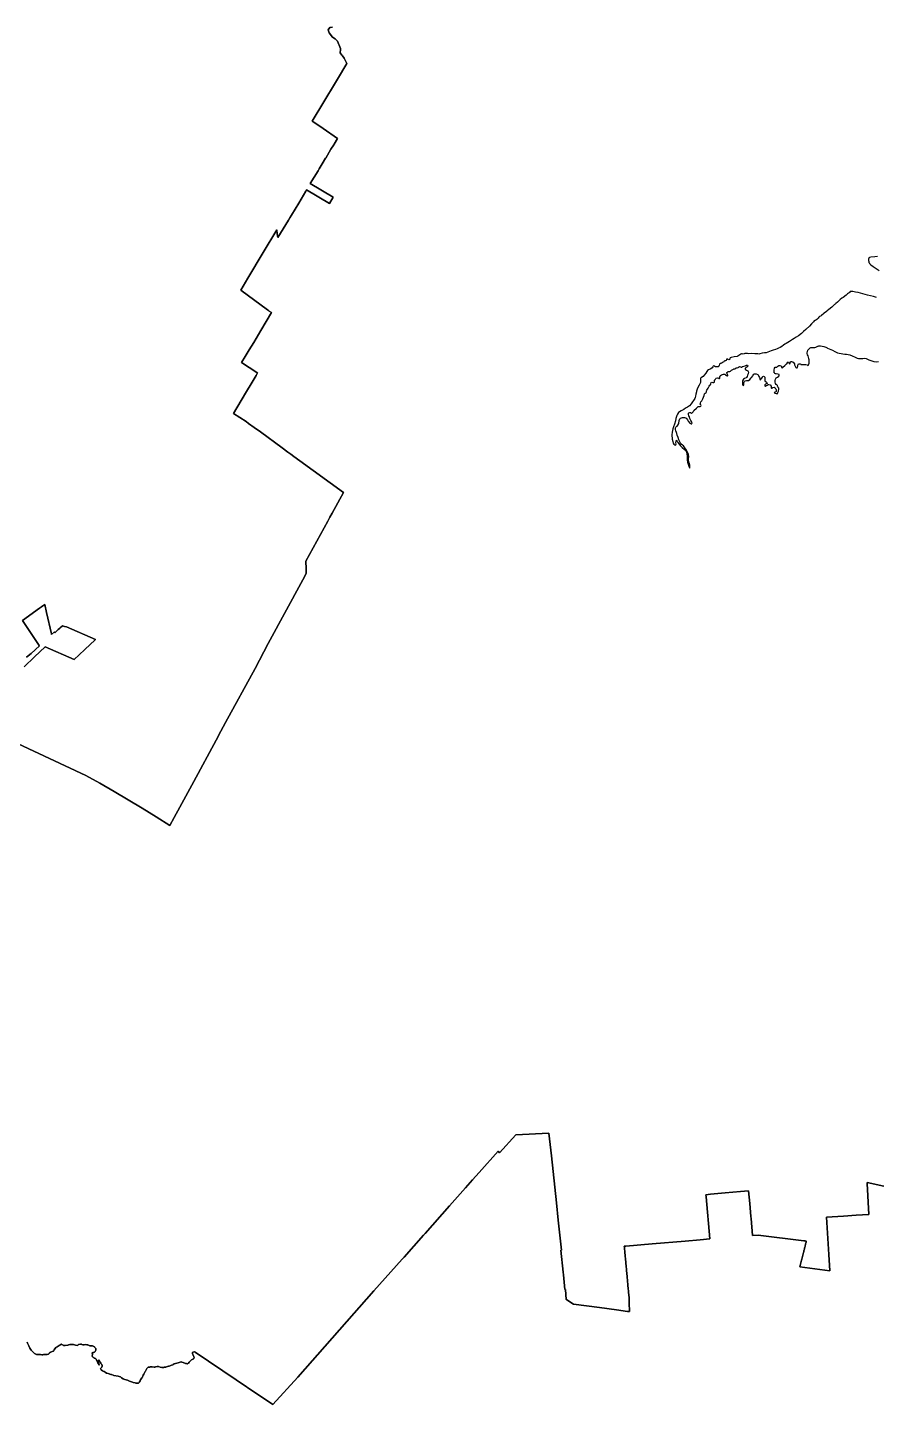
# Model space of a CAD drawing. Header units: inches. Extents: x 1341578 to 1502124, y 557203 to 748561.
# Drawn here: x 1471354 to 1477198, y 618673 to 628146 of the extents above; entities that cross this region are included whole.
import ezdxf

# ---------------------------------------------------------------- set-up
doc = ezdxf.new("R2010")
doc.units = ezdxf.units.IN
doc.header["$MEASUREMENT"] = 0
doc.layers.add('Zipcode', color=7, linetype='Continuous')

msp = doc.modelspace()

# ---------------------------------------------------------------- linework, layer by layer
at = {"layer": 'Zipcode'}
for points in [[(1473452.7, 628148.4), (1473435.6, 628145.8), (1473424.9, 628130.3), (1473431.8, 628109.9), (1473452.8, 628080.8), (1473472.1, 628069.3), (1473481.9, 628059.9), (1473488.7, 628053.2), (1473509.2, 628001.9), (1473508.7, 627994.1), (1473507.4, 627971.4), (1473518.7, 627955.3), (1473521.7, 627951), (1473532.9, 627935.1), (1473542.6, 627918.2), (1473553.1, 627899.6), (1473487.2, 627789.9), (1473480.6, 627778.9), (1473474, 627768), (1473314.4, 627502.2), (1473351.5, 627476.7), (1473388.5, 627451.2), (1473487.5, 627383), (1473464.1, 627343.9), (1473461.8, 627340.1), (1473442.9, 627308.6), (1473406.8, 627248.6), (1473405.7, 627246.7), (1473382.1, 627207.4), (1473361.9, 627173.8), (1473354.1, 627160.7), (1473301, 627072.2), (1473457.9, 626978.1), (1473432.2, 626935.2), (1473275.3, 627029.4), (1473271.8, 627023.6), (1473270.1, 627020.8), (1473220.8, 626938.7), (1473170.8, 626855.5), (1473160.3, 626838), (1473149.9, 626820.6), (1473078, 626700.8), (1473073.8, 626727.5), (1473069.6, 626754.1), (1472977.1, 626599.2), (1472871.4, 626422.2), (1472822.3, 626340.1), (1472821.7, 626338.9), (1473006.2, 626204.8), (1473013.9, 626199.2), (1473018.4, 626195.9), (1473033, 626185.2), (1472960.9, 626062.7), (1472911.9, 625980.1), (1472880.5, 625928.4), (1472852.6, 625882.3), (1472827.6, 625840.7), (1472933.9, 625773.5), (1472938.4, 625770.8), (1472927.1, 625751.5), (1472893.1, 625694.1), (1472861.9, 625641.7), (1472825, 625579.6), (1472771.7, 625490.1), (1472859.5, 625435.2), (1472876.1, 625423.1), (1472913.9, 625395.5), (1472957.2, 625363.8), (1473106.5, 625254.9), (1473147.1, 625225.3), (1473167.3, 625210.5), (1473187.6, 625195.7), (1473228, 625166.2), (1473528.2, 624947.1), (1473450.6, 624804.9), (1473435.9, 624777.9), (1473421.2, 624751), (1473270, 624474.1), (1473271.5, 624421), (1473272.5, 624390.8), (1473248.6, 624347), (1473009.8, 623907.5), (1472920.3, 623737.4), (1472716.4, 623365.9), (1472685.1, 623306), (1472684.6, 623305), (1472652.3, 623243.2), (1472498.9, 622958.2), (1472403.2, 622783.3), (1472363.3, 622710.3), (1472334.2, 622657.2), (1472239.2, 622717), (1472239.2, 622717), (1472143.6, 622775.9), (1472047.3, 622833.7), (1472047.3, 622833.7), (1471950.5, 622890.6), (1471853, 622946.4), (1471755, 623001.2), (1471289.3, 623218.7)], [(1471289.3, 623218.7), (1471755, 623001.2), (1471853, 622946.4), (1471950.5, 622890.6), (1472047.3, 622833.7), (1472047.3, 622833.7), (1472143.6, 622775.9), (1472239.2, 622717), (1472239.2, 622717), (1472334.2, 622657.2), (1472363.3, 622710.3), (1472403.2, 622783.3), (1472498.9, 622958.2), (1472652.3, 623243.2), (1472684.6, 623305), (1472685.1, 623306), (1472716.4, 623365.9), (1472920.3, 623737.4), (1473009.8, 623907.5), (1473248.6, 624347), (1473272.5, 624390.8), (1473271.5, 624421), (1473270, 624474.1), (1473421.2, 624751), (1473435.9, 624777.9), (1473450.6, 624804.9), (1473528.2, 624947.1), (1473228, 625166.2), (1473187.6, 625195.7), (1473167.3, 625210.5), (1473147.1, 625225.3), (1473106.5, 625254.9), (1472957.2, 625363.8), (1472913.9, 625395.5), (1472876.1, 625423.1), (1472859.5, 625435.2), (1472771.7, 625490.1), (1472825, 625579.6), (1472861.9, 625641.7), (1472893.1, 625694.1), (1472927.1, 625751.5), (1472938.4, 625770.8), (1472933.9, 625773.5), (1472827.6, 625840.7), (1472852.6, 625882.3), (1472880.5, 625928.4), (1472911.9, 625980.1), (1472960.9, 626062.7), (1473033, 626185.2), (1473018.4, 626195.9), (1473013.9, 626199.2), (1473006.2, 626204.8), (1472821.7, 626338.9), (1472822.3, 626340.1), (1472871.4, 626422.2), (1472977.1, 626599.2), (1473069.6, 626754.1), (1473073.8, 626727.5), (1473078, 626700.8), (1473149.9, 626820.6), (1473160.3, 626838), (1473170.8, 626855.5), (1473220.8, 626938.7), (1473270.1, 627020.8), (1473271.8, 627023.6), (1473275.3, 627029.4), (1473432.2, 626935.2), (1473457.9, 626978.1), (1473301, 627072.2), (1473354.1, 627160.7), (1473361.9, 627173.8), (1473382.1, 627207.4), (1473405.7, 627246.7), (1473406.8, 627248.6), (1473442.9, 627308.6), (1473461.8, 627340.1), (1473464.1, 627343.9), (1473487.5, 627383), (1473388.5, 627451.2), (1473351.5, 627476.7), (1473314.4, 627502.2), (1473474, 627768), (1473480.6, 627778.9), (1473487.2, 627789.9), (1473553.1, 627899.6), (1473542.6, 627918.2), (1473532.9, 627935.1), (1473521.7, 627951), (1473518.7, 627955.3), (1473507.4, 627971.4), (1473508.7, 627994.1), (1473509.2, 628001.9), (1473488.7, 628053.2), (1473481.9, 628059.9), (1473472.1, 628069.3), (1473452.8, 628080.8), (1473431.8, 628109.9), (1473424.9, 628130.3), (1473435.6, 628145.8), (1473452.7, 628148.4)], [(1477205.8, 626570), (1477187.2, 626569.7), (1477158.3, 626566.8), (1477150, 626564.6), (1477146.4, 626562.1), (1477144.4, 626558.7), (1477142.7, 626551.6), (1477143.2, 626543.7), (1477144.6, 626536.5), (1477146.1, 626530.5), (1477148.4, 626526.7), (1477150.4, 626524), (1477151, 626523.3), (1477160.2, 626514.3), (1477176, 626501.8), (1477216, 626474.1)], [(1477199, 626288.1), (1477176.9, 626294.8), (1477135.9, 626305.7), (1477104.1, 626314.3), (1477071.8, 626322.8), (1477054.3, 626326.2), (1477036.3, 626330.1), (1477028.5, 626330.9), (1477016.5, 626329.7), (1477015.7, 626329.1), (1477015.6, 626328.9), (1477013.4, 626323.4), (1477010.1, 626321.1), (1477006.4, 626319.5), (1476998.5, 626313.4), (1476989.8, 626305.9), (1476969.7, 626289.6), (1476960.6, 626283.2), (1476948.2, 626274.1), (1476938.4, 626265.1), (1476930, 626256.6), (1476918.9, 626248.2), (1476912.8, 626243.6), (1476908.6, 626239.6), (1476889.8, 626221.5), (1476870.5, 626206), (1476857.5, 626196.5), (1476852.9, 626193.1), (1476838.1, 626181.5), (1476835.1, 626178.8), (1476819.3, 626164.4), (1476816.1, 626162.8), (1476811.7, 626160.7), (1476806.3, 626158.3), (1476802.8, 626156), (1476800.5, 626152.9), (1476797.2, 626147.3), (1476794.3, 626143.5), (1476786.4, 626137.9), (1476779.6, 626133.3), (1476775.8, 626131.2), (1476772.8, 626129.7), (1476770, 626127.8), (1476763.5, 626120.8), (1476754.6, 626111.9), (1476750.1, 626106.6), (1476736.3, 626091.4), (1476714.8, 626070.5), (1476711.9, 626067.7), (1476696.5, 626055.9), (1476680.9, 626041.8), (1476660.1, 626025.3), (1476645.3, 626016.5), (1476631.9, 626007.8), (1476618.8, 625999.1), (1476598.6, 625985.1), (1476588.3, 625980.2), (1476576.1, 625971.7), (1476568, 625966.8), (1476558.7, 625961.1), (1476545.4, 625952), (1476535.8, 625945.4), (1476524.5, 625940.2), (1476514.8, 625936.3), (1476502, 625931.6), (1476486.7, 625925.8), (1476473.5, 625922.2), (1476462.4, 625917.6), (1476449, 625911.8), (1476438.2, 625907.9), (1476428.2, 625907.5), (1476411.5, 625906.2), (1476395.5, 625901.8), (1476388.7, 625900.1), (1476380.9, 625900.9), (1476371.7, 625901.2), (1476360, 625901.5), (1476336.2, 625902.5), (1476320.3, 625901.5), (1476309.1, 625903.3), (1476299.8, 625903.7), (1476292.3, 625902.9), (1476286.5, 625900.5), (1476279.7, 625899.4), (1476274, 625900.9), (1476268, 625901.8), (1476263.3, 625899.4), (1476258.1, 625893.3), (1476251, 625889.2), (1476242.5, 625885.6), (1476238.6, 625884), (1476218.9, 625879.5), (1476197.2, 625875.6), (1476191.9, 625874.3), (1476189.4, 625870.2), (1476188, 625864), (1476186.3, 625862.1), (1476182.3, 625861.1), (1476177.7, 625862.5), (1476173.7, 625864.6), (1476168.8, 625865.6), (1476165.7, 625864.3), (1476165.1, 625861), (1476163.5, 625856), (1476159.7, 625854.1), (1476156.4, 625854.1), (1476154, 625853.8), (1476149.9, 625850.6), (1476146.8, 625847.3), (1476142.4, 625844.9), (1476135.6, 625840.4), (1476126.1, 625835.6), (1476121.5, 625833.8), (1476117.5, 625829.2), (1476114, 625820.5), (1476113.6, 625819.7), (1476112, 625815.8), (1476107.5, 625812.4), (1476096.7, 625811.3), (1476094.7, 625811.4), (1476089.8, 625811.5), (1476084.3, 625813.9), (1476079.4, 625817.7), (1476077.4, 625818), (1476074.2, 625816.1), (1476071.1, 625811.7), (1476067, 625805.3), (1476057.1, 625798), (1476042.5, 625790.9), (1476034.9, 625786.3), (1476030.3, 625779.5), (1476024.4, 625768.4), (1476012.9, 625753.8), (1476005, 625745.8), (1475994.1, 625739.4), (1475989.6, 625737), (1475986.7, 625731.8), (1475985.9, 625720.5), (1475986.6, 625714), (1475987.1, 625705.1), (1475984.5, 625699.6), (1475977.1, 625685.8), (1475965.9, 625664.6), (1475959.5, 625644.6), (1475958.3, 625639.7), (1475954.5, 625623.9), (1475951.7, 625610), (1475950.1, 625601.8), (1475946.8, 625594.1), (1475944, 625587.7), (1475926.7, 625564.2), (1475921.4, 625557.5), (1475910.8, 625544.4), (1475897.8, 625535.2), (1475884.3, 625526.7), (1475872.5, 625519.1), (1475853.5, 625508), (1475841.2, 625501.3), (1475835.2, 625496.6), (1475827.6, 625486.9), (1475823, 625476.7), (1475817.2, 625457.5), (1475813.6, 625439.4), (1475807.1, 625416.4), (1475800.5, 625398.6), (1475796.3, 625384.5), (1475792.3, 625361.7), (1475789.4, 625344.9), (1475790.3, 625331.7), (1475790.9, 625327.6), (1475791.9, 625319.9), (1475792.6, 625314.5), (1475796.6, 625297), (1475798.9, 625287.7), (1475802.6, 625280.1), (1475809, 625276.1), (1475815.2, 625273.1), (1475817, 625274.8), (1475818, 625281.9), (1475817.7, 625289.9), (1475818.5, 625300.5), (1475820, 625303.7), (1475821.1, 625306.1), (1475821.9, 625306.9), (1475824.3, 625303.9), (1475824.7, 625302.8), (1475825.6, 625300.7), (1475829.6, 625292.1), (1475838.9, 625280), (1475846.6, 625270.8), (1475859.6, 625257.6), (1475877, 625243.4), (1475885.1, 625233.3), (1475890.7, 625224), (1475893.6, 625212.2), (1475895.8, 625196.3), (1475895.7, 625182.4), (1475895, 625173.1), (1475897, 625156.2), (1475904.5, 625134.3), (1475907.5, 625121.6), (1475910.7, 625117.2), (1475913, 625115.8), (1475913.9, 625116.5), (1475913.6, 625121.1), (1475912.1, 625134.8), (1475908.4, 625151.9), (1475905.6, 625160.8), (1475904.1, 625169.8), (1475904.8, 625180.4), (1475906.3, 625190.2), (1475903.1, 625211.6), (1475895.9, 625229.3), (1475884.6, 625246.3), (1475878.1, 625253.8), (1475869.3, 625267.5), (1475863.6, 625273.9), (1475854.1, 625280.5), (1475848.2, 625286.9), (1475841.6, 625301.5), (1475837.4, 625309.4), (1475833.1, 625326.1), (1475826.5, 625341.2), (1475822.6, 625352.4), (1475820.3, 625359.3), (1475816.6, 625371.1), (1475816.5, 625371.7), (1475814.5, 625381), (1475814.4, 625393), (1475817.2, 625396.5), (1475821, 625401.3), (1475826.9, 625404.5), (1475831.2, 625409.8), (1475837.3, 625422.5), (1475840.3, 625442.8), (1475843.8, 625453.1), (1475849.9, 625459.5), (1475862.4, 625462.8), (1475877.2, 625463.1), (1475884.1, 625461.9), (1475884.8, 625461.7), (1475893, 625453.7), (1475897.2, 625447.5), (1475902.7, 625437.8), (1475913.8, 625423.9), (1475921.5, 625419.3), (1475927.1, 625419.6), (1475927.5, 625420.3), (1475928, 625421.2), (1475929.5, 625423.9), (1475927.9, 625429.4), (1475924, 625436.3), (1475919.7, 625442.4), (1475917.2, 625447.8), (1475914.2, 625456.9), (1475911, 625466.8), (1475907.2, 625475.4), (1475907, 625475.7), (1475903.9, 625484.6), (1475904, 625487), (1475904.2, 625492.4), (1475907.2, 625496.3), (1475912.7, 625498.8), (1475917.8, 625496.7), (1475921.3, 625492.8), (1475925, 625490.8), (1475926.8, 625492.3), (1475929.7, 625496.1), (1475935.5, 625501.9), (1475941, 625510.4), (1475959.6, 625528), (1475965, 625534.2), (1475970.2, 625538.1), (1475977.1, 625539.2), (1475983.4, 625539), (1475989.6, 625542.2), (1475990.3, 625546), (1475988.6, 625549.7), (1475986.2, 625551.1), (1475985, 625555.3), (1475986.7, 625561.8), (1475989.4, 625570.2), (1475995, 625578.2), (1476002.2, 625592.3), (1476007.8, 625603.6), (1476012.3, 625614.3), (1476014.8, 625625.1), (1476019.7, 625630.8), (1476025.1, 625636.2), (1476028.6, 625640.2), (1476028.7, 625646.4), (1476030.2, 625651.6), (1476034.1, 625658.5), (1476038.5, 625665.7), (1476043.1, 625673.5), (1476046.2, 625679.1), (1476051.1, 625685.1), (1476056, 625688.9), (1476057.6, 625695.9), (1476060.1, 625704.3), (1476064.5, 625706.9), (1476071.5, 625703.5), (1476078.5, 625704.1), (1476082, 625705.8), (1476082.1, 625709.1), (1476082.3, 625715.3), (1476082.7, 625720), (1476085.7, 625722.6), (1476090.2, 625725.5), (1476090.9, 625728.1), (1476091.4, 625731.2), (1476094.8, 625733.1), (1476102.5, 625736.7), (1476109.4, 625735.6), (1476113.4, 625731.6), (1476114.5, 625731.7), (1476117.2, 625731.8), (1476118.6, 625734.5), (1476118.6, 625738.2), (1476118.6, 625742.8), (1476122.3, 625750.2), (1476123.7, 625751.3), (1476131.9, 625757.3), (1476145.3, 625762.4), (1476154, 625761.4), (1476158.2, 625755.8), (1476164.6, 625752), (1476171.8, 625749.2), (1476175.7, 625749.9), (1476175.5, 625753), (1476172.8, 625759), (1476170.6, 625763.8), (1476169.7, 625765.6), (1476168.2, 625768.7), (1476168.3, 625769.8), (1476168.7, 625772.5), (1476172.9, 625775.5), (1476177.7, 625778.7), (1476183.1, 625780.1), (1476189.6, 625780.1), (1476193.6, 625781.2), (1476196.7, 625785.7), (1476199.6, 625789.2), (1476205.7, 625791.7), (1476213.7, 625795.2), (1476217, 625797), (1476219.3, 625798.3), (1476220.1, 625798.7), (1476220.8, 625798.7), (1476224.8, 625799), (1476227.6, 625801.5), (1476231.1, 625804), (1476239.3, 625805.3), (1476245.5, 625806.9), (1476249, 625810.2), (1476254.2, 625813.2), (1476261.5, 625811.6), (1476266.3, 625809.6), (1476269.9, 625810.1), (1476276.8, 625814.2), (1476293, 625819.6), (1476302.6, 625822.4), (1476303, 625822.5), (1476310.2, 625822.5), (1476313, 625817), (1476311.1, 625813.1), (1476305.9, 625808.9), (1476299.2, 625805.1), (1476294, 625800.4), (1476293.8, 625798.3), (1476293.7, 625796.3), (1476297.5, 625793.3), (1476302.4, 625789.4), (1476311.8, 625784.7), (1476316.4, 625775.4), (1476315.1, 625765.2), (1476314.9, 625764.5), (1476311.2, 625755.4), (1476310.5, 625753.8), (1476307, 625745.3), (1476302.6, 625739.1), (1476300.5, 625736), (1476289.5, 625730.5), (1476283.3, 625726.6), (1476275.9, 625716.5), (1476275, 625704.3), (1476276.4, 625689.9), (1476280.2, 625684.5), (1476283.8, 625685.1), (1476284.1, 625689.6), (1476283.9, 625695.8), (1476284.6, 625702), (1476289.2, 625711), (1476294.1, 625715.2), (1476302.7, 625716.7), (1476316.3, 625717.8), (1476326.5, 625725.2), (1476335.9, 625735.9), (1476339.2, 625739.7), (1476345.8, 625749.6), (1476348.9, 625754.4), (1476352.9, 625760.5), (1476359, 625764.8), (1476369, 625763.8), (1476381.8, 625759.7), (1476384.7, 625755.8), (1476385.5, 625749.1), (1476388.5, 625744.3), (1476393.4, 625738.4), (1476394, 625730.6), (1476395.4, 625724.3), (1476399.7, 625723), (1476402.6, 625726.2), (1476405.6, 625729.5), (1476407.1, 625731.1), (1476409.3, 625733.7), (1476413.5, 625739.8), (1476416.2, 625744.6), (1476420.1, 625746.7), (1476426, 625745.7), (1476430, 625741.9), (1476430, 625735.7), (1476430, 625735.7), (1476430, 625735.1), (1476429.3, 625731.4), (1476428.6, 625727.7), (1476428.6, 625727.3), (1476428.8, 625724.3), (1476429.3, 625717.2), (1476432.4, 625711.9), (1476438.3, 625707.9), (1476443.5, 625703.5), (1476446.5, 625699.8), (1476444.5, 625696.8), (1476439.5, 625695), (1476433.3, 625692.2), (1476430.5, 625687.7), (1476429.9, 625680.4), (1476431.3, 625678.4), (1476434.5, 625679.1), (1476438.3, 625682), (1476442, 625683.1), (1476446.5, 625684.7), (1476453.1, 625689.2), (1476457.7, 625691.1), (1476465.4, 625688.9), (1476473.3, 625679.9), (1476473.7, 625671.4), (1476473.1, 625667.3), (1476476.3, 625664.9), (1476479.2, 625665.8), (1476485.1, 625669.9), (1476493.1, 625670.9), (1476500, 625666.6), (1476505.6, 625657.1), (1476506.6, 625655.3), (1476507.3, 625644.2), (1476506.5, 625642.7), (1476504.8, 625639.6), (1476497.6, 625636.6), (1476494.5, 625634), (1476494.2, 625632.7), (1476499.9, 625629.7), (1476507.3, 625628.1), (1476509.9, 625627.5), (1476513.8, 625626.4), (1476516.2, 625628.5), (1476518, 625633.4), (1476518.7, 625635.3), (1476522.9, 625643.6), (1476525, 625658.2), (1476525, 625658.7), (1476524.7, 625665.7), (1476521.6, 625669.9), (1476518.3, 625678), (1476517.6, 625679.8), (1476516.1, 625683.7), (1476512.6, 625687.9), (1476507.8, 625691.4), (1476503.5, 625698.3), (1476499.8, 625705.6), (1476500.2, 625718.1), (1476502.9, 625728), (1476507.7, 625736.7), (1476517.7, 625741.7), (1476525.7, 625746.5), (1476528.3, 625754.7), (1476527.1, 625758.3), (1476518, 625760.8), (1476508.4, 625762.8), (1476502.1, 625764.4), (1476497.4, 625766.3), (1476495.2, 625769.8), (1476494.4, 625771), (1476493.9, 625791.6), (1476495.3, 625799.4), (1476495.7, 625801.9), (1476500.1, 625809.5), (1476504.4, 625810.5), (1476507.6, 625809.9), (1476513.1, 625810.3), (1476515.8, 625813), (1476520, 625816.6), (1476526.3, 625821.1), (1476531.7, 625821.4), (1476539.1, 625817.7), (1476543.2, 625813.2), (1476545.2, 625808.4), (1476550, 625806.1), (1476553.1, 625808.3), (1476553.5, 625808.6), (1476554.3, 625809.3), (1476567.9, 625821), (1476576.6, 625829.3), (1476580.6, 625833), (1476587.5, 625844.9), (1476587.6, 625845), (1476591.7, 625846.1), (1476594.5, 625842.8), (1476596.4, 625835.2), (1476600.3, 625832.5), (1476603.9, 625833.8), (1476604.6, 625839.2), (1476606.4, 625845.3), (1476608.8, 625848.5), (1476613.7, 625848.8), (1476617.1, 625847), (1476619.9, 625845.3), (1476625.5, 625843), (1476633.4, 625833.5), (1476634.7, 625825.6), (1476638.5, 625815.7), (1476643.4, 625807.9), (1476647.2, 625806.1), (1476648.1, 625805.6), (1476653.1, 625806.1), (1476654.8, 625809.5), (1476655.2, 625812.1), (1476655.7, 625815.8), (1476656, 625822.6), (1476658.3, 625829), (1476662, 625832.6), (1476668, 625833.4), (1476672.8, 625831.5), (1476677.3, 625829.5), (1476678.3, 625829), (1476687, 625828), (1476705.2, 625828.4), (1476712.8, 625828.7), (1476719.8, 625824.8), (1476725.7, 625821.8), (1476729.4, 625822.5), (1476730.9, 625825.3), (1476733, 625829.4), (1476734.7, 625836.4), (1476735.5, 625839.6), (1476735.4, 625849.7), (1476734, 625861), (1476733.3, 625866.8), (1476733, 625869.5), (1476727.4, 625887.7), (1476723.1, 625894.4), (1476721.8, 625904.4), (1476721.4, 625907.8), (1476722.8, 625918.3), (1476725.7, 625926.5), (1476733.9, 625936.3), (1476740.5, 625942.9), (1476746.1, 625945.1), (1476754, 625945.2), (1476766.7, 625944.7), (1476772.9, 625945.1), (1476780.8, 625948.2), (1476794.6, 625953.1), (1476796, 625953.8), (1476801.4, 625956.2), (1476810.4, 625955.7), (1476812.4, 625955.6), (1476825.2, 625954.4), (1476836.2, 625951.6), (1476849.2, 625946.8), (1476857.6, 625943.1), (1476861.6, 625941.3), (1476871.9, 625936.5), (1476882.7, 625931.3), (1476895.1, 625925.6), (1476911.4, 625916.7), (1476920.7, 625912.3), (1476928.8, 625909.2), (1476941, 625904.9), (1476954.2, 625902.5), (1476965.4, 625900.6), (1476980.4, 625900), (1476991.8, 625899.2), (1477003.1, 625897.5), (1477015, 625893.3), (1477029.7, 625888.5), (1477050.9, 625878.9), (1477064.4, 625872.6), (1477073.8, 625869.4), (1477104.9, 625869), (1477114.1, 625870.4), (1477127.1, 625868.7), (1477145, 625861.1), (1477159.9, 625855), (1477180, 625847.4), (1477197.6, 625845.7), (1477212.6, 625847.9)], [(1471331.8, 623748.3), (1471402.3, 623817.7), (1471474.7, 623886), (1471675.7, 623799), (1471710.4, 623831.4), (1471748.7, 623867.1), (1471819.5, 623933), (1471822, 623935.3), (1471621.8, 624022.1), (1471608.2, 624024.6), (1471595.7, 624030), (1471579, 624016.2), (1471577.6, 624015), (1471574.3, 624012.1), (1471566.3, 624005), (1471556.4, 623996.1), (1471546.2, 623986.9), (1471541.3, 623982.6), (1471539.4, 623989.6), (1471519.2, 623970.4), (1471518.3, 623974.2), (1471485, 624121.7), (1471472.5, 624177), (1471459.3, 624167.6), (1471450.6, 624161.4), (1471437.5, 624152), (1471319.1, 624067.5), (1471434.2, 623894.7), (1471436, 623892), (1471379.7, 623839.8), (1471348.3, 623813.4)], [(1471348.3, 623813.4), (1471379.7, 623839.8), (1471436, 623892), (1471434.2, 623894.7), (1471319.1, 624067.5), (1471437.5, 624152), (1471450.6, 624161.4), (1471459.3, 624167.6), (1471472.5, 624177), (1471485, 624121.7), (1471518.3, 623974.2), (1471519.2, 623970.4), (1471539.4, 623989.6), (1471541.3, 623982.6), (1471546.2, 623986.9), (1471556.4, 623996.1), (1471566.3, 624005), (1471574.3, 624012.1), (1471577.6, 624015), (1471579, 624016.2), (1471595.7, 624030), (1471608.2, 624024.6), (1471621.8, 624022.1), (1471822, 623935.3), (1471819.5, 623933), (1471748.7, 623867.1), (1471710.4, 623831.4), (1471675.7, 623799), (1471474.7, 623886), (1471402.3, 623817.7), (1471331.8, 623748.3)], [(1477248.1, 620176), (1477132.7, 620199.9), (1477133.1, 620193.7), (1477145.4, 619981), (1477059.2, 619975.3), (1476970.7, 619969.4), (1476853.5, 619961.6), (1476869.1, 619703.9), (1476875.8, 619593.1), (1476670.9, 619619.5), (1476673, 619628.6), (1476675, 619637.6), (1476677, 619646.7), (1476679.1, 619655.7), (1476681.3, 619664.7), (1476683.5, 619673.5), (1476685.8, 619682.4), (1476688.1, 619691.2), (1476690.5, 619700), (1476692.8, 619708.8), (1476695.1, 619717.6), (1476696.8, 619723.8), (1476698.6, 619730.9), (1476700, 619736.1), (1476701.6, 619742.3), (1476703.3, 619748.5), (1476704.8, 619754.7), (1476706.3, 619760.4), (1476707.6, 619766), (1476709, 619771.7), (1476710.4, 619777.4), (1476711.8, 619783), (1476713.1, 619788.7), (1476714.7, 619795.3), (1476715.1, 619797), (1476707, 619798.1), (1476698.8, 619799.1), (1476384.1, 619838.4), (1476345.4, 619835), (1476334.9, 619951.6), (1476333.5, 619967.1), (1476325.5, 620055.3), (1476317.6, 620142.7), (1476261.2, 620137.6), (1476156.5, 620128), (1476055.4, 620118.8), (1476023.9, 620116), (1476025.2, 620100.9), (1476051.2, 619812.3), (1475985.3, 619806.5), (1475882.2, 619797.6), (1475654.1, 619777.8), (1475473, 619762), (1475462.1, 619761.1), (1475462.7, 619754.1), (1475463.9, 619741.4), (1475465.1, 619728.6), (1475465.9, 619720.4), (1475466.5, 619712.3), (1475467.2, 619704.1), (1475467.9, 619695.9), (1475468.6, 619687.8), (1475469.4, 619679.6), (1475470.5, 619668.2), (1475471.6, 619656.9), (1475472.7, 619645.3), (1475473.5, 619638.1), (1475474.1, 619631), (1475474.9, 619624), (1475475.6, 619616.8), (1475476.2, 619609.6), (1475477, 619602.5), (1475477.7, 619595.5), (1475478.4, 619588.3), (1475479.1, 619581.3), (1475479.7, 619574.2), (1475480.5, 619567.1), (1475481, 619560), (1475481.7, 619551.1), (1475482.6, 619542), (1475483.2, 619533.1), (1475484, 619524.3), (1475484.9, 619515.4), (1475485.6, 619506.4), (1475486.5, 619496.4), (1475487.5, 619486.3), (1475488.5, 619476.2), (1475489.4, 619466.1), (1475490.4, 619456.1), (1475491.4, 619446.1), (1475495.1, 619405.8), (1475496.6, 619364), (1475497.4, 619322), (1475497.3, 619319.3), (1475498.6, 619311.8), (1475486.4, 619313.4), (1475484.5, 619313.7), (1475408.7, 619323.9), (1475290.5, 619339.7), (1475112, 619363.3), (1475065.7, 619392), (1475065.6, 619392), (1475062, 619394.2), (1475057.7, 619464.1), (1475053.7, 619464.1), (1475043.3, 619564.1), (1475041.2, 619583.8), (1475025.6, 619734.4), (1475029.2, 619734.7), (1475007.4, 619940.8), (1474994.8, 620060.1), (1474983.4, 620167.4), (1474960.3, 620384.7), (1474943.8, 620540.1), (1474715.4, 620527.5), (1474602.5, 620404.8), (1474594.5, 620415.9), (1474462.8, 620267.9), (1474418, 620217.6), (1474369.8, 620163.5), (1474259.7, 620039.8), (1474091, 619850.2), (1474080, 619837.8), (1473945.8, 619687.1), (1473932.4, 619672.1), (1473738.5, 619454.2), (1473214.3, 618860.9), (1473043.3, 618673.1), (1472992.3, 618707.2), (1472939.8, 618742.4), (1472789.8, 618842.4), (1472508.7, 619033.7), (1472502.8, 619037.7), (1472502.6, 619037.8), (1472500.7, 619036.1), (1472491.6, 619032), (1472490.3, 619030.4), (1472489.5, 619024.7), (1472489.4, 619022.6), (1472491.2, 619017.3), (1472493.8, 619012.8), (1472495.1, 619010.2), (1472496.8, 619008), (1472499.2, 619003), (1472500.1, 619000.9), (1472500.6, 618998.8), (1472500.8, 618995.1), (1472499.8, 618991.5), (1472499.5, 618988.6), (1472497.6, 618986.7), (1472494.6, 618985.2), (1472492.5, 618984.7), (1472483.1, 618980.1), (1472469.4, 618967.1), (1472466.2, 618963.1), (1472462.3, 618957.9), (1472460.7, 618956.3), (1472458.5, 618954.7), (1472455.7, 618953.5), (1472453.3, 618953), (1472448.2, 618954), (1472441.7, 618955.8), (1472436.5, 618957.7), (1472430.7, 618960.3), (1472426.3, 618962), (1472416.9, 618964.2), (1472410.9, 618965.9), (1472404.3, 618963.4), (1472391.1, 618960.1), (1472364.1, 618951.8), (1472355.9, 618948), (1472353.9, 618946.7), (1472344.9, 618942.4), (1472339.8, 618940.7), (1472330.1, 618936.8), (1472325.5, 618935.9), (1472310.8, 618930.8), (1472305.3, 618930.4), (1472300.8, 618930.4), (1472296, 618928.7), (1472291.6, 618927.6), (1472286, 618927), (1472278.2, 618927.6), (1472266.7, 618930.6), (1472255.6, 618933.2), (1472250.2, 618933.7), (1472246.5, 618933.8), (1472235.1, 618931.3), (1472231.9, 618930.3), (1472225.6, 618929.4), (1472212, 618932.5), (1472207, 618933), (1472204.6, 618932.8), (1472199.4, 618930.8), (1472195.4, 618929.6), (1472189.9, 618928.9), (1472186.7, 618929.9), (1472183.9, 618928.7), (1472180.2, 618924.7), (1472176.6, 618920), (1472173.7, 618915.7), (1472168, 618906.6), (1472165.8, 618901.8), (1472165.1, 618899.2), (1472162.9, 618894.3), (1472160.2, 618889.6), (1472154.6, 618882), (1472149.7, 618874), (1472148.3, 618870.9), (1472147.3, 618867.4), (1472145.7, 618863.8), (1472145.3, 618861.7), (1472141.6, 618856), (1472135.7, 618849.4), (1472132.8, 618843.5), (1472131.6, 618841.3), (1472130.8, 618838.8), (1472129.5, 618836.9), (1472128.7, 618834.8), (1472125.5, 618829.6), (1472122.2, 618823.6), (1472120.3, 618821), (1472118.4, 618819.7), (1472115.8, 618819), (1472113.7, 618818.8), (1472111.3, 618819), (1472108.4, 618818.6), (1472100.6, 618820.5), (1472094.9, 618822.2), (1472082.6, 618825.3), (1472077, 618827.1), (1472057, 618833.8), (1472047.3, 618837.9), (1472041.7, 618840), (1472024.7, 618844.5), (1472017.7, 618846.9), (1472013, 618848.9), (1472000.8, 618857.1), (1471993.3, 618863.1), (1471986.2, 618866.3), (1471978.4, 618868.2), (1471948.7, 618873.1), (1471943.7, 618874.5), (1471932, 618878.3), (1471927, 618880.3), (1471908.7, 618886.8), (1471897.9, 618889.1), (1471888.3, 618894.7), (1471881.9, 618899), (1471874.3, 618901.7), (1471870, 618904.4), (1471862.3, 618910.9), (1471859.2, 618914.9), (1471858.1, 618916.7), (1471857.6, 618919.8), (1471859, 618922.2), (1471861.1, 618924), (1471864.9, 618928.6), (1471866.8, 618931.8), (1471867.4, 618933.7), (1471868.1, 618938.3), (1471868, 618941.8), (1471865.4, 618947.3), (1471861.8, 618952.7), (1471858.5, 618956.6), (1471853.9, 618963.7), (1471852.5, 618966.1), (1471849.5, 618973.8), (1471846.6, 618977.6), (1471844.9, 618979.2), (1471842.7, 618977.3), (1471841.6, 618974.5), (1471840.8, 618968.9), (1471841, 618965.5), (1471843, 618959), (1471848.6, 618947.8), (1471849.6, 618945.2), (1471848.2, 618943.1), (1471845.4, 618945.8), (1471841.8, 618951.6), (1471838.5, 618959), (1471835.9, 618963.5), (1471830.8, 618973.6), (1471825.8, 618984.2), (1471824.7, 618986), (1471822.1, 618988.6), (1471816.7, 618991.3), (1471812.7, 618992.7), (1471809.9, 618994.1), (1471805.2, 618997.5), (1471802, 619000), (1471800.8, 619001.8), (1471799.2, 619005.3), (1471799.3, 619008.4), (1471802.5, 619016.2), (1471802.3, 619019.6), (1471799.5, 619026.8), (1471799.8, 619029.1), (1471804.6, 619030.7), (1471811.1, 619031.4), (1471813.8, 619031.9), (1471816.2, 619033.4), (1471819.2, 619037.5), (1471821.9, 619043.1), (1471823.5, 619046.1), (1471825.1, 619052.2), (1471825.4, 619055.1), (1471824.1, 619057.7), (1471816.4, 619066.8), (1471815.1, 619068.7), (1471810.7, 619072.1), (1471802.4, 619076.7), (1471798.5, 619077.3), (1471792.7, 619077.3), (1471786.8, 619076.7), (1471783.9, 619076.7), (1471778.7, 619079.6), (1471769.8, 619083.5), (1471762.5, 619084.3), (1471752.5, 619085.8), (1471743.8, 619084.1), (1471738.9, 619083.7), (1471734.9, 619084.2), (1471728.6, 619086.2), (1471725, 619087.2), (1471718.7, 619087.3), (1471707.3, 619086.1), (1471705, 619085.1), (1471703.4, 619083.8), (1471701.8, 619081.2), (1471695.7, 619078.9), (1471684.7, 619082), (1471677.7, 619083.7), (1471670, 619084.9), (1471656.6, 619085), (1471654.5, 619084.8), (1471648.5, 619085.2), (1471644.9, 619085.2), (1471639.6, 619084), (1471635.4, 619082.7), (1471631.7, 619080.9), (1471614, 619078.5), (1471610.3, 619078.3), (1471602.9, 619079.2), (1471598.6, 619080.4), (1471594.6, 619083.5), (1471590.7, 619086), (1471587.9, 619086.8), (1471585.8, 619086.9), (1471583.9, 619086.3), (1471577.8, 619082), (1471572.5, 619077.9), (1471557.3, 619070.2), (1471552.7, 619068.2), (1471549.5, 619065.6), (1471537.7, 619049.7), (1471532.5, 619040.4), (1471524.9, 619037.9), (1471513.7, 619032.9), (1471511.9, 619031.8), (1471510, 619031.1), (1471508.2, 619030), (1471506.6, 619028.4), (1471505.3, 619026.4), (1471501.5, 619021.9), (1471498.6, 619019.6), (1471495.7, 619018.6), (1471490.2, 619017.6), (1471483.8, 619017.2), (1471477.5, 619017.3), (1471470.5, 619017.1), (1471464.9, 619016.2), (1471459.6, 619015), (1471452.8, 619014), (1471442.8, 619016.8), (1471440.5, 619017.1), (1471436.6, 619017.1), (1471430.2, 619016.4), (1471422.8, 619016.7), (1471417.3, 619017.6), (1471406.1, 619020.9), (1471402.7, 619022.9), (1471397.5, 619027.4), (1471386.1, 619039.9), (1471382.5, 619043.4), (1471378.7, 619047.4), (1471370.7, 619060.1), (1471362.3, 619076.7), (1471357.2, 619090), (1471354.9, 619094.9), (1471351.6, 619100.6)], [(1471351.6, 619100.6), (1471354.9, 619094.9), (1471357.2, 619090), (1471362.3, 619076.7), (1471370.7, 619060.1), (1471378.7, 619047.4), (1471382.5, 619043.4), (1471386.1, 619039.9), (1471397.5, 619027.4), (1471402.7, 619022.9), (1471406.1, 619020.9), (1471417.3, 619017.6), (1471422.8, 619016.7), (1471430.2, 619016.4), (1471436.6, 619017.1), (1471440.5, 619017.1), (1471442.8, 619016.8), (1471452.8, 619014), (1471459.6, 619015), (1471464.9, 619016.2), (1471470.5, 619017.1), (1471477.5, 619017.3), (1471483.8, 619017.2), (1471490.2, 619017.6), (1471495.7, 619018.6), (1471498.6, 619019.6), (1471501.5, 619021.9), (1471505.3, 619026.4), (1471506.6, 619028.4), (1471508.2, 619030), (1471510, 619031.1), (1471511.9, 619031.8), (1471513.7, 619032.9), (1471524.9, 619037.9), (1471532.5, 619040.4), (1471537.7, 619049.7), (1471549.5, 619065.6), (1471552.7, 619068.2), (1471557.3, 619070.2), (1471572.5, 619077.9), (1471577.8, 619082), (1471583.9, 619086.3), (1471585.8, 619086.9), (1471587.9, 619086.8), (1471590.7, 619086), (1471594.6, 619083.5), (1471598.6, 619080.4), (1471602.9, 619079.2), (1471610.3, 619078.3), (1471614, 619078.5), (1471631.7, 619080.9), (1471635.4, 619082.7), (1471639.6, 619084), (1471644.9, 619085.2), (1471648.5, 619085.2), (1471654.5, 619084.8), (1471656.6, 619085), (1471670, 619084.9), (1471677.7, 619083.7), (1471684.7, 619082), (1471695.7, 619078.9), (1471701.8, 619081.2), (1471703.4, 619083.8), (1471705, 619085.1), (1471707.3, 619086.1), (1471718.7, 619087.3), (1471725, 619087.2), (1471728.6, 619086.2), (1471734.9, 619084.2), (1471738.9, 619083.7), (1471743.8, 619084.1), (1471752.5, 619085.8), (1471762.5, 619084.3), (1471769.8, 619083.5), (1471778.7, 619079.6), (1471783.9, 619076.7), (1471786.8, 619076.7), (1471792.7, 619077.3), (1471798.5, 619077.3), (1471802.4, 619076.7), (1471810.7, 619072.1), (1471815.1, 619068.7), (1471816.4, 619066.8), (1471824.1, 619057.7), (1471825.4, 619055.1), (1471825.1, 619052.2), (1471823.5, 619046.1), (1471821.9, 619043.1), (1471819.2, 619037.5), (1471816.2, 619033.4), (1471813.8, 619031.9), (1471811.1, 619031.4), (1471804.6, 619030.7), (1471799.8, 619029.1), (1471799.5, 619026.8), (1471802.3, 619019.6), (1471802.5, 619016.2), (1471799.3, 619008.4), (1471799.2, 619005.3), (1471800.8, 619001.8), (1471802, 619000), (1471805.2, 618997.5), (1471809.9, 618994.1), (1471812.7, 618992.7), (1471816.7, 618991.3), (1471822.1, 618988.6), (1471824.7, 618986), (1471825.8, 618984.2), (1471830.8, 618973.6), (1471835.9, 618963.5), (1471838.5, 618959), (1471841.8, 618951.6), (1471845.4, 618945.8), (1471848.2, 618943.1), (1471849.6, 618945.2), (1471848.6, 618947.8), (1471843, 618959), (1471841, 618965.5), (1471840.8, 618968.9), (1471841.6, 618974.5), (1471842.7, 618977.3), (1471844.9, 618979.2), (1471846.6, 618977.6), (1471849.5, 618973.8), (1471852.5, 618966.1), (1471853.9, 618963.7), (1471858.5, 618956.6), (1471861.8, 618952.7), (1471865.4, 618947.3), (1471868, 618941.8), (1471868.1, 618938.3), (1471867.4, 618933.7), (1471866.8, 618931.8), (1471864.9, 618928.6), (1471861.1, 618924), (1471859, 618922.2), (1471857.6, 618919.8), (1471858.1, 618916.7), (1471859.2, 618914.9), (1471862.3, 618910.9), (1471870, 618904.4), (1471874.3, 618901.7), (1471881.9, 618899), (1471888.3, 618894.7), (1471897.9, 618889.1), (1471908.7, 618886.8), (1471927, 618880.3), (1471932, 618878.3), (1471943.7, 618874.5), (1471948.7, 618873.1), (1471978.4, 618868.2), (1471986.2, 618866.3), (1471993.3, 618863.1), (1472000.8, 618857.1), (1472013, 618848.9), (1472017.7, 618846.9), (1472024.7, 618844.5), (1472041.7, 618840), (1472047.3, 618837.9), (1472057, 618833.8), (1472077, 618827.1), (1472082.6, 618825.3), (1472094.9, 618822.2), (1472100.6, 618820.5), (1472108.4, 618818.6), (1472111.3, 618819), (1472113.7, 618818.8), (1472115.8, 618819), (1472118.4, 618819.7), (1472120.3, 618821), (1472122.2, 618823.6), (1472125.5, 618829.6), (1472128.7, 618834.8), (1472129.5, 618836.9), (1472130.8, 618838.8), (1472131.6, 618841.3), (1472132.8, 618843.5), (1472135.7, 618849.4), (1472141.6, 618856), (1472145.3, 618861.7), (1472145.7, 618863.8), (1472147.3, 618867.4), (1472148.3, 618870.9), (1472149.7, 618874), (1472154.6, 618882), (1472160.2, 618889.6), (1472162.9, 618894.3), (1472165.1, 618899.2), (1472165.8, 618901.8), (1472168, 618906.6), (1472173.7, 618915.7), (1472176.6, 618920), (1472180.2, 618924.7), (1472183.9, 618928.7), (1472186.7, 618929.9), (1472189.9, 618928.9), (1472195.4, 618929.6), (1472199.4, 618930.8), (1472204.6, 618932.8), (1472207, 618933), (1472212, 618932.5), (1472225.6, 618929.4), (1472231.9, 618930.3), (1472235.1, 618931.3), (1472246.5, 618933.8), (1472250.2, 618933.7), (1472255.6, 618933.2), (1472266.7, 618930.6), (1472278.2, 618927.6), (1472286, 618927), (1472291.6, 618927.6), (1472296, 618928.7), (1472300.8, 618930.4), (1472305.3, 618930.4), (1472310.8, 618930.8), (1472325.5, 618935.9), (1472330.1, 618936.8), (1472339.8, 618940.7), (1472344.9, 618942.4), (1472353.9, 618946.7), (1472355.9, 618948), (1472364.1, 618951.8), (1472391.1, 618960.1), (1472404.3, 618963.4), (1472410.9, 618965.9), (1472416.9, 618964.2), (1472426.3, 618962), (1472430.7, 618960.3), (1472436.5, 618957.7), (1472441.7, 618955.8), (1472448.2, 618954), (1472453.3, 618953), (1472455.7, 618953.5), (1472458.5, 618954.7), (1472460.7, 618956.3), (1472462.3, 618957.9), (1472466.2, 618963.1), (1472469.4, 618967.1), (1472483.1, 618980.1), (1472492.5, 618984.7), (1472494.6, 618985.2), (1472497.6, 618986.7), (1472499.5, 618988.6), (1472499.8, 618991.5), (1472500.8, 618995.1), (1472500.6, 618998.8), (1472500.1, 619000.9), (1472499.2, 619003), (1472496.8, 619008), (1472495.1, 619010.2), (1472493.8, 619012.8), (1472491.2, 619017.3), (1472489.4, 619022.6), (1472489.5, 619024.7), (1472490.3, 619030.4), (1472491.6, 619032), (1472500.7, 619036.1), (1472502.6, 619037.8), (1472502.8, 619037.7), (1472508.7, 619033.7), (1472789.8, 618842.4), (1472939.8, 618742.4), (1472992.3, 618707.2), (1473043.3, 618673.1), (1473214.3, 618860.9), (1473738.5, 619454.2), (1473932.4, 619672.1), (1473945.8, 619687.1), (1474080, 619837.8), (1474091, 619850.2), (1474259.7, 620039.8), (1474369.8, 620163.5), (1474418, 620217.6), (1474462.8, 620267.9), (1474594.5, 620415.9), (1474602.5, 620404.8), (1474715.4, 620527.5), (1474943.8, 620540.1), (1474960.3, 620384.7), (1474983.4, 620167.4), (1474994.8, 620060.1), (1475007.4, 619940.8), (1475029.2, 619734.7), (1475025.6, 619734.4), (1475041.2, 619583.8), (1475043.3, 619564.1), (1475053.7, 619464.1), (1475057.7, 619464.1), (1475062, 619394.2), (1475065.6, 619392), (1475065.7, 619392), (1475112, 619363.3), (1475290.5, 619339.7), (1475408.7, 619323.9), (1475484.5, 619313.7), (1475486.4, 619313.4), (1475498.6, 619311.8), (1475497.3, 619319.3), (1475497.4, 619322), (1475496.6, 619364), (1475495.1, 619405.8), (1475491.4, 619446.1), (1475490.4, 619456.1), (1475489.4, 619466.1), (1475488.5, 619476.2), (1475487.5, 619486.3), (1475486.5, 619496.4), (1475485.6, 619506.4), (1475484.9, 619515.4), (1475484, 619524.3), (1475483.2, 619533.1), (1475482.6, 619542), (1475481.7, 619551.1), (1475481, 619560), (1475480.5, 619567.1), (1475479.7, 619574.2), (1475479.1, 619581.3), (1475478.4, 619588.3), (1475477.7, 619595.5), (1475477, 619602.5), (1475476.2, 619609.6), (1475475.6, 619616.8), (1475474.9, 619624), (1475474.1, 619631), (1475473.5, 619638.1), (1475472.7, 619645.3), (1475471.6, 619656.9), (1475470.5, 619668.2), (1475469.4, 619679.6), (1475468.6, 619687.8), (1475467.9, 619695.9), (1475467.2, 619704.1), (1475466.5, 619712.3), (1475465.9, 619720.4), (1475465.1, 619728.6), (1475463.9, 619741.4), (1475462.7, 619754.1), (1475462.1, 619761.1), (1475473, 619762), (1475654.1, 619777.8), (1475882.2, 619797.6), (1475985.3, 619806.5), (1476051.2, 619812.3), (1476025.2, 620100.9), (1476023.9, 620116), (1476055.4, 620118.8), (1476156.5, 620128), (1476261.2, 620137.6), (1476317.6, 620142.7), (1476325.5, 620055.3), (1476333.5, 619967.1), (1476334.9, 619951.6), (1476345.4, 619835), (1476384.1, 619838.4), (1476698.8, 619799.1), (1476707, 619798.1), (1476715.1, 619797), (1476714.7, 619795.3), (1476713.1, 619788.7), (1476711.8, 619783), (1476710.4, 619777.4), (1476709, 619771.7), (1476707.6, 619766), (1476706.3, 619760.4), (1476704.8, 619754.7), (1476703.3, 619748.5), (1476701.6, 619742.3), (1476700, 619736.1), (1476698.6, 619730.9), (1476696.8, 619723.8), (1476695.1, 619717.6), (1476692.8, 619708.8), (1476690.5, 619700), (1476688.1, 619691.2), (1476685.8, 619682.4), (1476683.5, 619673.5), (1476681.3, 619664.7), (1476679.1, 619655.7), (1476677, 619646.7), (1476675, 619637.6), (1476673, 619628.6), (1476670.9, 619619.5), (1476875.8, 619593.1), (1476869.1, 619703.9), (1476853.5, 619961.6), (1476970.7, 619969.4), (1477059.2, 619975.3), (1477145.4, 619981), (1477133.1, 620193.7), (1477132.7, 620199.9), (1477248.1, 620176)]]:
    msp.add_lwpolyline(points, dxfattribs=at)

doc.saveas('drawing.dxf')
